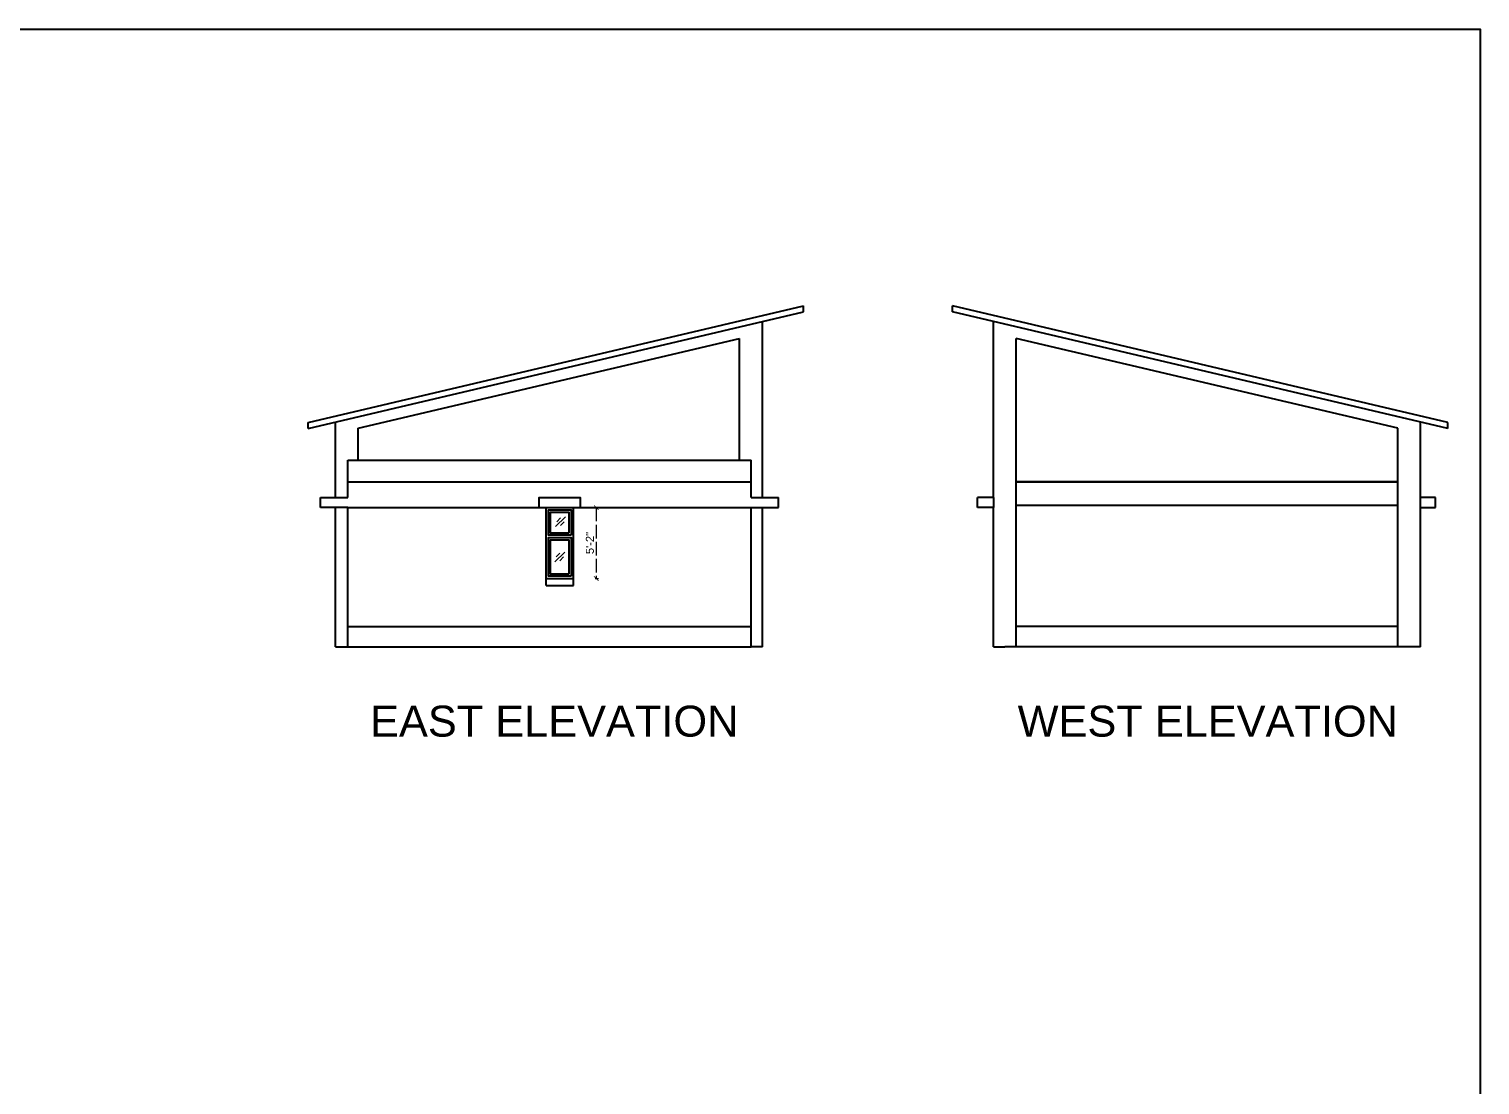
# Model space of a CAD drawing. Header units: inches. Extents: x -6800 to 96653, y -25814 to 17379.
# Drawn here: x 11276 to 12550, y -2619 to -1692 of the extents above; entities that cross this region are included whole.
import ezdxf

# ---------------------------------------------------------------- set-up
doc = ezdxf.new("R2010")
doc.units = ezdxf.units.IN
doc.header["$MEASUREMENT"] = 0
doc.header["$PDMODE"] = 34
doc.linetypes.add('ACAD_ISO02W100', pattern=[15, 12, -3])
doc.layers.add('A-Windows', color=7, linetype='Continuous')
doc.layers.add('Opening elevation', color=130, linetype='Continuous', lineweight=9)
doc.layers.add('Sec line', color=7, linetype='ACAD_ISO02W100', lineweight=13)
doc.styles.get("Standard").update_dxf_attribs({"font": 'arial.ttf'})
doc.dimstyles.get("Standard").update_dxf_attribs({"dimtxt": 7, "dimasz": 4, "dimexe": 2, "dimexo": 2, "dimgap": 2, "dimtad": 1, "dimdec": 0, "dimzin": 0, "dimdsep": 46, "dimlunit": 4, "dimtxsty": 'Standard', "dimblk": 'ARCHTICK', "dimcen": 0.25, "dimclrd": 256, "dimclre": 256, "dimclrt": 256, "dimadec": 0, "dimazin": 0, "dimtfac": 1, "dimtdec": 0, "dimtofl": 0, "dimtmove": 0, "dimatfit": 3, "dimfxl": 1, "dimfxlon": 1, "dimtolj": 1, "dimtzin": 0, "dimlwd": -1, "dimlwe": -1, "dimarcsym": 1})

# ---------------------------------------------------------------- blocks, each defined once
blk = doc.blocks.new('Ce')
at = {"layer": 'A-Windows'}
for p, q in [((11520.7, -2037.7), (11955.7, -1935.3)), ((11955.7, -1940.4), (11955.7, -1935.3)), ((11520.7, -2042.8), (11955.7, -1940.4)), ((11919.7, -2103.4), (11919.7, -1948.9)), ((11564.7, -2042.7), (11899.7, -1963.9)), ((11899.7, -2070.7), (11899.7, -1963.9)), ((11520.7, -2042.8), (11520.7, -2037.7)), ((11544.7, -2103.4), (11544.7, -2037.2)), ((11564.7, -2070.7), (11564.7, -2042.7)), ((11564.7, -2070.7), (11564.7, -2046.3)), ((11555.7, -2070.7), (11909.7, -2070.7)), ((11555.7, -2103.4), (11555.7, -2070.7)), ((11909.7, -2103.4), (11909.7, -2070.7)), ((11555.7, -2089.9), (11909.7, -2089.9)), ((11531.7, -2112.4), (11531.7, -2103.4)), ((11531.7, -2103.4), (11544.7, -2103.4)), ((11555.7, -2112.4), (11531.7, -2112.4)), ((11544.7, -2103.4), (11555.7, -2103.4)), ((11544.7, -2234.7), (11544.7, -2112.4)), ((11555.7, -2234.7), (11555.7, -2112.4)), ((11555.7, -2112.4), (11933.7, -2112.4)), ((11729.7, -2180.7), (11729.7, -2112.4)), ((11753.7, -2180.7), (11753.7, -2112.4)), ((11909.7, -2103.4), (11933.7, -2103.4)), ((11909.7, -2234.7), (11909.7, -2112.4)), ((11919.7, -2234.7), (11919.7, -2112.4)), ((11919.7, -2112.4), (11933.7, -2112.4)), ((11933.7, -2112.4), (11933.7, -2103.4)), ((11729.7, -2174.7), (11753.7, -2174.7)), ((11729.7, -2180.7), (11753.7, -2180.7)), ((11555.7, -2216.7), (11909.7, -2216.7)), ((11555.7, -2216.7), (11723.7, -2216.7)), ((11544.7, -2234.7), (11555.7, -2234.7)), ((11555.7, -2234.7), (11909.7, -2234.7)), ((11919.7, -2234.7), (11909.7, -2234.7))]:
    blk.add_line(p, q, dxfattribs=at)
blk.add_lwpolyline([(11723.7, -2112.4), (11723.7, -2103.4), (11759.7, -2103.4), (11759.7, -2112.4)], dxfattribs=at)
for points in [[(11751.7, -2136.7), (11731.7, -2136.7), (11731.7, -2114.4), (11751.7, -2114.4)], [(11749.7, -2134.7), (11733.7, -2134.7), (11733.7, -2116.4), (11749.7, -2116.4)], [(11751.7, -2172.7), (11731.7, -2172.7), (11731.7, -2138.7), (11751.7, -2138.7)], [(11749.7, -2170.7), (11733.7, -2170.7), (11733.7, -2140.7), (11749.7, -2140.7)]]:
    blk.add_lwpolyline(points, close=True, dxfattribs=at)
at = {"layer": 'Opening elevation', "transparency": 33554628}
for p, q in [((11738.1, -2129.1), (11746.7, -2120.4)), ((11739.1, -2124.8), (11742.4, -2121.5)), ((11742.4, -2128), (11745.7, -2124.8)), ((11737.4, -2160), (11746.1, -2151.4)), ((11738.5, -2155.7), (11741.7, -2152.4)), ((11741.7, -2159), (11745, -2155.7))]:
    blk.add_line(p, q, dxfattribs=at)
at = {"layer": 'A-Windows'}
blk.add_text('EAST ELEVATION', height=27.229, dxfattribs=at).set_placement((11575.2, -2313.5))
blk = doc.blocks.new('W')
at = {"layer": 'A-Windows'}
for p, q in [((12086.6, -1940.4), (12086.6, -1935.3)), ((12521.6, -2037.7), (12086.6, -1935.3)), ((12521.6, -2042.8), (12086.6, -1940.4)), ((12122.6, -2103.4), (12122.6, -1948.9)), ((12142.6, -2234.7), (12142.6, -1963.9)), ((12477.6, -2042.7), (12142.6, -1963.9)), ((12497.6, -2103.4), (12497.6, -2037.2)), ((12521.6, -2042.8), (12521.6, -2037.7)), ((12477.6, -2070.7), (12477.6, -2042.7)), ((12477.6, -2234.7), (12477.6, -2042.7)), ((12477.6, -2089.9), (12142.6, -2089.9)), ((12142.6, -2089.9), (12477.6, -2089.9)), ((12122.6, -2103.4), (12108.6, -2103.4)), ((12108.6, -2112.4), (12108.6, -2103.4)), ((12122.6, -2112.4), (12108.6, -2112.4)), ((12122.6, -2112.4), (12108.6, -2112.4)), ((12122.6, -2103.4), (12122.6, -2112.4)), ((12122.6, -2234.7), (12122.6, -2112.4)), ((12142.6, -2110.2), (12477.6, -2110.2)), ((12510.6, -2103.4), (12497.6, -2103.4)), ((12497.6, -2112.4), (12497.6, -2103.4)), ((12497.6, -2234.7), (12497.6, -2112.4)), ((12497.6, -2112.4), (12510.6, -2112.4)), ((12510.6, -2112.4), (12510.6, -2103.4)), ((12477.6, -2216.7), (12142.6, -2216.7)), ((12122.6, -2234.7), (12132.6, -2234.7)), ((12486.6, -2234.7), (12132.6, -2234.7)), ((12497.6, -2234.7), (12486.6, -2234.7))]:
    blk.add_line(p, q, dxfattribs=at)
blk.add_text('WEST ELEVATION', height=27.229, dxfattribs=at).set_placement((12143.8, -2313.5))
blk = doc.blocks.new('_ArchTick')
at = {"color": 0, "linetype": 'ByBlock', "const_width": 0.15}
blk.add_lwpolyline([(-0.5, -0.5), (0.5, 0.5)], dxfattribs=at)
blk = doc.blocks.new('*D167')
at = {"layer": 'Defpoints', "color": 0, "transparency": 16777216}
for p in [(11753.7, -2112.4), (11753.7, -2174.7), (11773.8, -2174.7)]:
    blk.add_point(p, dxfattribs=at)
at = {"layer": 'Sec line', "transparency": 16777216}
for p, q in [((11772.8, -2112.4), (11775.8, -2112.4)), ((11773.8, -2112.4), (11773.8, -2174.7)), ((11772.8, -2174.7), (11775.8, -2174.7))]:
    blk.add_line(p, q, dxfattribs=at)
at = {"layer": 'Sec line', "transparency": 16777216, "xscale": 4, "yscale": 4, "zscale": 4}
for p, rotation in [((11773.8, -2112.4), 90), ((11773.8, -2174.7), 270)]:
    blk.add_blockref('_ArchTick', p, dxfattribs=dict(at, rotation=rotation))
at = {"layer": 'Sec line', "transparency": 16777216, "insert": (11768.2, -2143.5), "char_height": 7, "attachment_point": 5, "rotation": 90}
blk.add_mtext('\\A1;5\'-2"', dxfattribs=at)

msp = doc.modelspace()

# ---------------------------------------------------------------- linework, layer by layer
at = {"layer": 'A-Windows'}
msp.add_lwpolyline([(9686.3, -1692.2), (12549.8, -1692.2), (12549.8, -3546.5), (9686.3, -3546.5)], close=True, dxfattribs=at)

# ---------------------------------------------------------------- block references
at = {"layer": 'Sec line', "lineweight": 5, "transparency": 33554526}
msp.add_blockref('Ce', (0, 0), dxfattribs=at)
at = {"layer": 'Sec line'}
msp.add_blockref('W', (0, 0), dxfattribs=at)

# ---------------------------------------------------------------- dimensions: what is measured, and where the dimension line sits
dim = msp.add_aligned_dim(p1=(11753.7, -2112.4), p2=(11753.7, -2174.7), distance=20.1, dimstyle='Standard', dxfattribs=at)
dim.commit()
dim.dimension.update_dxf_attribs({"geometry": '*D167', "text_midpoint": (11768.2, -2143.5)})

doc.saveas('drawing.dxf')
